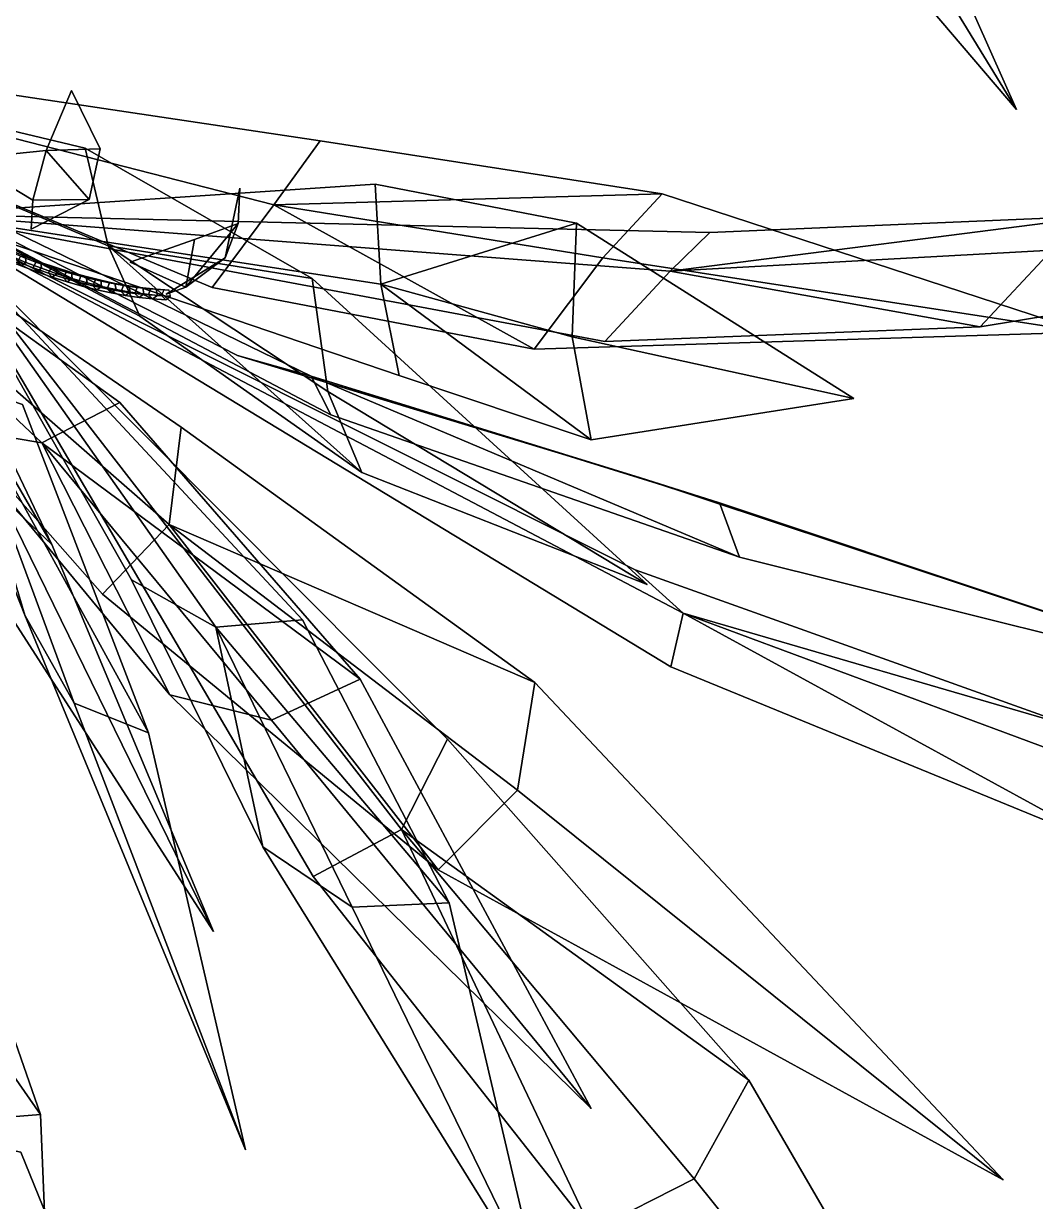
# Model space of a CAD drawing. Header units: metres. Extents: x -366 to 149, y -229 to 234.
# Drawn here: x -98.8 to -53.7, y -169.3 to -116.9 of the extents above; entities that cross this region are included whole.
import ezdxf

# ---------------------------------------------------------------- set-up
doc = ezdxf.new("R2010")
doc.units = ezdxf.units.M

msp = doc.modelspace()

# ---------------------------------------------------------------- linework, layer by layer
at = {"layer": 'coral-li_Leaf', "color": 3}
for points in [[(-95.3439, -122.442, 726.9037), (-96.6214, -119.8551, 727.2754), (-97.7569, -122.5176, 728.555)], [(-95.3439, -122.442, 726.9037), (-97.7569, -122.5176, 728.555), (-96.6214, -119.8551, 727.2754)], [(-98.3432, -124.7292, 727.4717), (-97.7569, -122.5176, 728.555), (-101.3979, -122.8941, 728.2408)], [(-98.3432, -124.7292, 727.4717), (-101.3979, -122.8941, 728.2408), (-97.7569, -122.5176, 728.555)], [(-98.3432, -124.7292, 727.4717), (-95.8396, -124.7003, 726.4393), (-97.7569, -122.5176, 728.555)], [(-98.3432, -124.7292, 727.4717), (-97.7569, -122.5176, 728.555), (-95.8396, -124.7003, 726.4393)], [(-97.7569, -122.5176, 728.555), (-95.8396, -124.7003, 726.4393), (-95.3439, -122.442, 726.9037)], [(-97.7569, -122.5176, 728.555), (-95.3439, -122.442, 726.9037), (-95.8396, -124.7003, 726.4393)], [(-89.126, -124.2013, 754.3237), (-89.2044, -125.7773, 757.5364), (-89.7822, -127.2951, 755.2172)], [(-89.126, -124.2013, 754.3237), (-89.7822, -127.2951, 755.2172), (-89.2044, -125.7773, 757.5364)], [(-98.4132, -126.0171, 724.6049), (-95.8396, -124.7003, 726.4393), (-98.3432, -124.7292, 727.4717)], [(-98.4132, -126.0171, 724.6049), (-98.3432, -124.7292, 727.4717), (-95.8396, -124.7003, 726.4393)], [(-91.5273, -128.6119, 756.7086), (-89.2044, -125.7773, 757.5364), (-91.1484, -126.4881, 758.8756)], [(-91.5273, -128.6119, 756.7086), (-91.1484, -126.4881, 758.8756), (-89.2044, -125.7773, 757.5364)], [(-89.7822, -127.2951, 755.2172), (-89.2044, -125.7773, 757.5364), (-91.5273, -128.6119, 756.7086)], [(-89.7822, -127.2951, 755.2172), (-91.5273, -128.6119, 756.7086), (-89.2044, -125.7773, 757.5364)], [(-91.1484, -126.4881, 758.8756), (-94.0065, -127.4866, 758.5883), (-91.5273, -128.6119, 756.7086)], [(-91.1484, -126.4881, 758.8756), (-91.5273, -128.6119, 756.7086), (-94.0065, -127.4866, 758.5883)], [(-89.7822, -127.2951, 755.2172), (-91.5273, -128.6119, 756.7086), (-92.406, -128.9221, 752.9827)], [(-89.7822, -127.2951, 755.2172), (-92.406, -128.9221, 752.9827), (-91.5273, -128.6119, 756.7086)]]:
    msp.add_3dface(points, dxfattribs=at)
at = {"layer": 'coral-li_Mrstm', "color": 3}
for points in [[(-68.29, -98.2456, 589.1455), (-54.5455, -120.6999, 608.3311), (-64.7719, -97.7304, 585.4636)], [(-68.29, -98.2456, 589.1455), (-64.7719, -97.7304, 585.4636), (-54.5455, -120.6999, 608.3311)], [(-73.2892, -98.7127, 590.1396), (-54.5455, -120.6999, 608.3311), (-68.29, -98.2456, 589.1455)], [(-73.2892, -98.7127, 590.1396), (-68.29, -98.2456, 589.1455), (-54.5455, -120.6999, 608.3311)], [(-51.6858, -104.974, 601.8411), (-35.8595, -128.2177, 618.2864), (-56.571, -106.2528, 602.6765)], [(-51.6858, -104.974, 601.8411), (-56.571, -106.2528, 602.6765), (-35.8595, -128.2177, 618.2864)], [(-117.2429, -117.358, 721.3779), (-91.737, -134.8309, 748.4559), (-92.2794, -139.1696, 747.0151)], [(-117.2429, -117.358, 721.3779), (-92.2794, -139.1696, 747.0151), (-91.737, -134.8309, 748.4559)], [(-92.2794, -139.1696, 747.0151), (-95.2393, -142.2794, 745.6439), (-117.2429, -117.358, 721.3779)], [(-92.2794, -139.1696, 747.0151), (-117.2429, -117.358, 721.3779), (-95.2393, -142.2794, 745.6439)], [(-117.2429, -117.358, 721.3779), (-89.232, -131.6443, 747.8423), (-85.9532, -132.5626, 744.7438)], [(-117.2429, -117.358, 721.3779), (-85.9532, -132.5626, 744.7438), (-89.232, -131.6443, 747.8423)], [(-85.9532, -132.5626, 744.7438), (-85.07449, -134.2939, 740.6767), (-117.2429, -117.358, 721.3779)], [(-85.9532, -132.5626, 744.7438), (-117.2429, -117.358, 721.3779), (-85.07449, -134.2939, 740.6767)], [(-117.2429, -117.358, 721.3779), (-90.3655, -128.6142, 750.3602), (-87.6144, -124.9377, 750.0291)], [(-117.2429, -117.358, 721.3779), (-87.6144, -124.9377, 750.0291), (-90.3655, -128.6142, 750.3602)], [(-87.6144, -124.9377, 750.0291), (-85.5501, -122.0926, 747.2086), (-117.2429, -117.358, 721.3779)], [(-87.6144, -124.9377, 750.0291), (-117.2429, -117.358, 721.3779), (-85.5501, -122.0926, 747.2086)], [(-117.2429, -117.358, 721.3779), (-93.5815, -129.8998, 752.5534), (-94.9827, -126.7612, 755.616)], [(-117.2429, -117.358, 721.3779), (-94.9827, -126.7612, 755.616), (-93.5815, -129.8998, 752.5534)], [(-94.9827, -126.7612, 755.616), (-96.01331, -122.4234, 756.2737), (-117.2429, -117.358, 721.3779)], [(-94.9827, -126.7612, 755.616), (-117.2429, -117.358, 721.3779), (-96.01331, -122.4234, 756.2737)], [(-117.2429, -117.358, 721.3779), (-94.4657, -133.7365, 751.4114), (-97.9442, -135.53, 753.8359)], [(-117.2429, -117.358, 721.3779), (-97.9442, -135.53, 753.8359), (-94.4657, -133.7365, 751.4114)], [(-97.9442, -135.53, 753.8359), (-102.1019, -134.8322, 755.429), (-117.2429, -117.358, 721.3779)], [(-97.9442, -135.53, 753.8359), (-117.2429, -117.358, 721.3779), (-102.1019, -134.8322, 755.429)], [(-87.6144, -124.9377, 750.0291), (-70.3237, -124.4461, 764.0154), (-85.5501, -122.0926, 747.2086)], [(-87.6144, -124.9377, 750.0291), (-85.5501, -122.0926, 747.2086), (-70.3237, -124.4461, 764.0154)], [(-94.9827, -126.7612, 755.616), (-85.9057, -128.2188, 775.8723), (-96.01331, -122.4234, 756.2737)], [(-94.9827, -126.7612, 755.616), (-96.01331, -122.4234, 756.2737), (-85.9057, -128.2188, 775.8723)], [(-82.8461, -128.478, 773.8482), (-83.09592, -124.0194, 773.2405), (-103.1678, -125.3503, 737.332)], [(-82.8461, -128.478, 773.8482), (-103.1678, -125.3503, 737.332), (-83.09592, -124.0194, 773.2405)], [(-82.8461, -128.478, 773.8482), (-74.1295, -125.7534, 794.1318), (-83.09592, -124.0194, 773.2405)], [(-82.8461, -128.478, 773.8482), (-83.09592, -124.0194, 773.2405), (-74.1295, -125.7534, 794.1318)], [(-106.403, -124.674, 674.0681), (-99.793, -137.8795, 691.4566), (-97.4959, -140.0615, 687.4366)], [(-106.403, -124.674, 674.0681), (-97.4959, -140.0615, 687.4366), (-99.793, -137.8795, 691.4566)], [(-106.403, -124.674, 674.0681), (-97.4959, -140.0615, 687.4366), (-104.1024, -126.2609, 670.5325)], [(-106.403, -124.674, 674.0681), (-104.1024, -126.2609, 670.5325), (-97.4959, -140.0615, 687.4366)], [(-87.6144, -124.9377, 750.0291), (-72.9572, -127.2994, 767.3503), (-70.3237, -124.4461, 764.0154)], [(-87.6144, -124.9377, 750.0291), (-70.3237, -124.4461, 764.0154), (-72.9572, -127.2994, 767.3503)], [(-72.9572, -127.2994, 767.3503), (-51.4852, -130.6113, 791.6232), (-70.3237, -124.4461, 764.0154)], [(-72.9572, -127.2994, 767.3503), (-70.3237, -124.4461, 764.0154), (-51.4852, -130.6113, 791.6232)], [(-90.3655, -128.6142, 750.3602), (-76.02503, -131.36, 767.8972), (-87.6144, -124.9377, 750.0291)], [(-90.3655, -128.6142, 750.3602), (-87.6144, -124.9377, 750.0291), (-76.02503, -131.36, 767.8972)], [(-76.02503, -131.36, 767.8972), (-72.9572, -127.2994, 767.3503), (-87.6144, -124.9377, 750.0291)], [(-76.02503, -131.36, 767.8972), (-87.6144, -124.9377, 750.0291), (-72.9572, -127.2994, 767.3503)], [(-103.1678, -125.3503, 737.332), (-72.87, -131.0237, 764.5153), (-69.9723, -127.8934, 762.7836)], [(-103.1678, -125.3503, 737.332), (-69.9723, -127.8934, 762.7836), (-72.87, -131.0237, 764.5153)], [(-69.9723, -127.8934, 762.7836), (-68.1952, -126.167, 759.019), (-103.1678, -125.3503, 737.332)], [(-69.9723, -127.8934, 762.7836), (-103.1678, -125.3503, 737.332), (-68.1952, -126.167, 759.019)], [(-103.1678, -125.3503, 737.332), (-82.02498, -132.5357, 771.8345), (-82.8461, -128.478, 773.8482)], [(-103.1678, -125.3503, 737.332), (-82.8461, -128.478, 773.8482), (-82.02498, -132.5357, 771.8345)], [(-103.1678, -125.3503, 737.332), (-86.3328, -143.4164, 770.1843), (-90.1893, -143.7491, 772.6764)], [(-103.1678, -125.3503, 737.332), (-90.1893, -143.7491, 772.6764), (-86.3328, -143.4164, 770.1843)], [(-90.1893, -143.7491, 772.6764), (-93.9502, -141.6409, 773.9888), (-103.1678, -125.3503, 737.332)], [(-90.1893, -143.7491, 772.6764), (-103.1678, -125.3503, 737.332), (-93.9502, -141.6409, 773.9888)], [(-103.1678, -125.3503, 737.332), (-79.8805, -148.7305, 761.8298), (-81.9224, -152.745, 760.8766)], [(-103.1678, -125.3503, 737.332), (-81.9224, -152.745, 760.8766), (-79.8805, -148.7305, 761.8298)], [(-81.9224, -152.745, 760.8766), (-85.8592, -154.8436, 760.2368), (-103.1678, -125.3503, 737.332)], [(-81.9224, -152.745, 760.8766), (-103.1678, -125.3503, 737.332), (-85.8592, -154.8436, 760.2368)], [(-103.1678, -125.3503, 737.332), (-71.5247, -141.1837, 758.2387), (-69.3929, -143.1176, 754.6457)], [(-103.1678, -125.3503, 737.332), (-69.3929, -143.1176, 754.6457), (-71.5247, -141.1837, 758.2387)], [(-69.3929, -143.1176, 754.6457), (-69.9287, -145.505, 750.8609), (-103.1678, -125.3503, 737.332)], [(-69.3929, -143.1176, 754.6457), (-103.1678, -125.3503, 737.332), (-69.9287, -145.505, 750.8609)], [(-82.8461, -128.478, 773.8482), (-74.3354, -130.812, 794.8853), (-74.1295, -125.7534, 794.1318)], [(-82.8461, -128.478, 773.8482), (-74.1295, -125.7534, 794.1318), (-74.3354, -130.812, 794.8853)], [(-74.3354, -130.812, 794.8853), (-61.7919, -133.5553, 824.824), (-74.1295, -125.7534, 794.1318)], [(-74.3354, -130.812, 794.8853), (-74.1295, -125.7534, 794.1318), (-61.7919, -133.5553, 824.824)], [(-69.9723, -127.8934, 762.7836), (-52.9677, -126.9619, 777.9629), (-50.7096, -125.4293, 773.6327)], [(-69.9723, -127.8934, 762.7836), (-50.7096, -125.4293, 773.6327), (-52.9677, -126.9619, 777.9629)], [(-69.9723, -127.8934, 762.7836), (-50.7096, -125.4293, 773.6327), (-68.1952, -126.167, 759.019)], [(-69.9723, -127.8934, 762.7836), (-68.1952, -126.167, 759.019), (-50.7096, -125.4293, 773.6327)], [(-56.1686, -130.3666, 780.0511), (-28.2197, -125.7582, 799.1119), (-52.9677, -126.9619, 777.9629)], [(-56.1686, -130.3666, 780.0511), (-52.9677, -126.9619, 777.9629), (-28.2197, -125.7582, 799.1119)], [(-93.5815, -129.8998, 752.5534), (-83.6909, -136.8628, 771.9035), (-94.9827, -126.7612, 755.616)], [(-93.5815, -129.8998, 752.5534), (-94.9827, -126.7612, 755.616), (-83.6909, -136.8628, 771.9035)], [(-83.6909, -136.8628, 771.9035), (-85.2152, -133.2439, 775.1866), (-94.9827, -126.7612, 755.616)], [(-83.6909, -136.8628, 771.9035), (-94.9827, -126.7612, 755.616), (-85.2152, -133.2439, 775.1866)], [(-94.9827, -126.7612, 755.616), (-85.2152, -133.2439, 775.1866), (-85.9057, -128.2188, 775.8723)], [(-94.9827, -126.7612, 755.616), (-85.9057, -128.2188, 775.8723), (-85.2152, -133.2439, 775.1866)], [(-76.02503, -131.36, 767.8972), (-51.4852, -130.6113, 791.6232), (-72.9572, -127.2994, 767.3503)], [(-76.02503, -131.36, 767.8972), (-72.9572, -127.2994, 767.3503), (-51.4852, -130.6113, 791.6232)], [(-56.1686, -130.3666, 780.0511), (-52.9677, -126.9619, 777.9629), (-69.9723, -127.8934, 762.7836)], [(-56.1686, -130.3666, 780.0511), (-69.9723, -127.8934, 762.7836), (-52.9677, -126.9619, 777.9629)], [(-72.87, -131.0237, 764.5153), (-56.1686, -130.3666, 780.0511), (-69.9723, -127.8934, 762.7836)], [(-72.87, -131.0237, 764.5153), (-69.9723, -127.8934, 762.7836), (-56.1686, -130.3666, 780.0511)], [(-85.2152, -133.2439, 775.1866), (-70.9877, -141.8473, 803.2), (-85.9057, -128.2188, 775.8723)], [(-85.2152, -133.2439, 775.1866), (-85.9057, -128.2188, 775.8723), (-70.9877, -141.8473, 803.2)], [(-82.02498, -132.5357, 771.8345), (-73.4781, -135.4059, 792.7974), (-82.8461, -128.478, 773.8482)], [(-82.02498, -132.5357, 771.8345), (-82.8461, -128.478, 773.8482), (-73.4781, -135.4059, 792.7974)], [(-73.4781, -135.4059, 792.7974), (-74.3354, -130.812, 794.8853), (-82.8461, -128.478, 773.8482)], [(-73.4781, -135.4059, 792.7974), (-82.8461, -128.478, 773.8482), (-74.3354, -130.812, 794.8853)], [(-101.8055, -132.8009, 693.4161), (-98.7017, -143.2143, 712.8264), (-104.1227, -129.504, 695.434)], [(-101.8055, -132.8009, 693.4161), (-104.1227, -129.504, 695.434), (-98.7017, -143.2143, 712.8264)], [(-73.4781, -135.4059, 792.7974), (-61.7919, -133.5553, 824.824), (-74.3354, -130.812, 794.8853)], [(-73.4781, -135.4059, 792.7974), (-74.3354, -130.812, 794.8853), (-61.7919, -133.5553, 824.824)], [(-89.232, -131.6443, 747.8423), (-71.2901, -137.0995, 760.8447), (-85.9532, -132.5626, 744.7438)], [(-89.232, -131.6443, 747.8423), (-85.9532, -132.5626, 744.7438), (-71.2901, -137.0995, 760.8447)], [(-71.2901, -137.0995, 760.8447), (-67.7664, -138.2135, 757.3034), (-85.9532, -132.5626, 744.7438)], [(-71.2901, -137.0995, 760.8447), (-85.9532, -132.5626, 744.7438), (-67.7664, -138.2135, 757.3034)], [(-85.9532, -132.5626, 744.7438), (-67.7664, -138.2135, 757.3034), (-66.8803, -140.6214, 752.8745)], [(-85.9532, -132.5626, 744.7438), (-66.8803, -140.6214, 752.8745), (-67.7664, -138.2135, 757.3034)], [(-85.9532, -132.5626, 744.7438), (-66.8803, -140.6214, 752.8745), (-85.07449, -134.2939, 740.6767)], [(-85.9532, -132.5626, 744.7438), (-85.07449, -134.2939, 740.6767), (-66.8803, -140.6214, 752.8745)], [(-98.8037, -133.8278, 690.08), (-93.1943, -148.4413, 706.6846), (-101.8055, -132.8009, 693.4161)], [(-98.8037, -133.8278, 690.08), (-101.8055, -132.8009, 693.4161), (-93.1943, -148.4413, 706.6846)], [(-93.1943, -148.4413, 706.6846), (-96.502, -147.124, 710.3619), (-101.8055, -132.8009, 693.4161)], [(-93.1943, -148.4413, 706.6846), (-101.8055, -132.8009, 693.4161), (-96.502, -147.124, 710.3619)], [(-101.8055, -132.8009, 693.4161), (-96.502, -147.124, 710.3619), (-98.7017, -143.2143, 712.8264)], [(-101.8055, -132.8009, 693.4161), (-98.7017, -143.2143, 712.8264), (-96.502, -147.124, 710.3619)], [(-83.6909, -136.8628, 771.9035), (-70.9877, -141.8473, 803.2), (-85.2152, -133.2439, 775.1866)], [(-83.6909, -136.8628, 771.9035), (-85.2152, -133.2439, 775.1866), (-70.9877, -141.8473, 803.2)], [(-94.4657, -133.7365, 751.4114), (-83.7654, -146.0547, 767.3645), (-97.9442, -135.53, 753.8359)], [(-94.4657, -133.7365, 751.4114), (-97.9442, -135.53, 753.8359), (-83.7654, -146.0547, 767.3645)], [(-97.9442, -135.53, 753.8359), (-92.2379, -146.761, 772.1698), (-102.1019, -134.8322, 755.429)], [(-97.9442, -135.53, 753.8359), (-102.1019, -134.8322, 755.429), (-92.2379, -146.761, 772.1698)], [(-91.737, -134.8309, 748.4559), (-75.9856, -146.2032, 760.4266), (-92.2794, -139.1696, 747.0151)], [(-91.737, -134.8309, 748.4559), (-92.2794, -139.1696, 747.0151), (-75.9856, -146.2032, 760.4266)], [(-104.1384, -135.8059, 693.1934), (-90.3005, -157.2884, 715.8364), (-99.793, -137.8795, 691.4566)], [(-104.1384, -135.8059, 693.1934), (-99.793, -137.8795, 691.4566), (-90.3005, -157.2884, 715.8364)], [(-83.7654, -146.0547, 767.3645), (-87.7145, -147.8874, 770.0559), (-97.9442, -135.53, 753.8359)], [(-83.7654, -146.0547, 767.3645), (-97.9442, -135.53, 753.8359), (-87.7145, -147.8874, 770.0559)], [(-97.9442, -135.53, 753.8359), (-87.7145, -147.8874, 770.0559), (-92.2379, -146.761, 772.1698)], [(-97.9442, -135.53, 753.8359), (-92.2379, -146.761, 772.1698), (-87.7145, -147.8874, 770.0559)], [(-71.2901, -137.0995, 760.8447), (-41.7439, -146.8941, 774.8723), (-67.7664, -138.2135, 757.3034)], [(-71.2901, -137.0995, 760.8447), (-67.7664, -138.2135, 757.3034), (-41.7439, -146.8941, 774.8723)], [(-99.793, -137.8795, 691.4566), (-90.3005, -157.2884, 715.8364), (-97.4959, -140.0615, 687.4366)], [(-99.793, -137.8795, 691.4566), (-97.4959, -140.0615, 687.4366), (-90.3005, -157.2884, 715.8364)], [(-67.7664, -138.2135, 757.3034), (-41.7439, -146.8941, 774.8723), (-66.8803, -140.6214, 752.8745)], [(-67.7664, -138.2135, 757.3034), (-66.8803, -140.6214, 752.8745), (-41.7439, -146.8941, 774.8723)], [(-92.2794, -139.1696, 747.0151), (-80.3021, -154.5419, 757.7419), (-95.2393, -142.2794, 745.6439)], [(-92.2794, -139.1696, 747.0151), (-95.2393, -142.2794, 745.6439), (-80.3021, -154.5419, 757.7419)], [(-75.9856, -146.2032, 760.4266), (-76.7678, -151.0051, 758.8366), (-92.2794, -139.1696, 747.0151)], [(-75.9856, -146.2032, 760.4266), (-92.2794, -139.1696, 747.0151), (-76.7678, -151.0051, 758.8366)], [(-92.2794, -139.1696, 747.0151), (-76.7678, -151.0051, 758.8366), (-80.3021, -154.5419, 757.7419)], [(-92.2794, -139.1696, 747.0151), (-80.3021, -154.5419, 757.7419), (-76.7678, -151.0051, 758.8366)], [(-71.5247, -141.1837, 758.2387), (-51.7687, -148.2509, 767.2102), (-69.3929, -143.1176, 754.6457)], [(-71.5247, -141.1837, 758.2387), (-69.3929, -143.1176, 754.6457), (-51.7687, -148.2509, 767.2102)], [(-90.1893, -143.7491, 772.6764), (-88.1048, -153.5204, 792.5511), (-93.9502, -141.6409, 773.9888)], [(-90.1893, -143.7491, 772.6764), (-93.9502, -141.6409, 773.9888), (-88.1048, -153.5204, 792.5511)], [(-69.3929, -143.1176, 754.6457), (-50.2849, -153.5746, 759.1584), (-69.9287, -145.505, 750.8609)], [(-69.3929, -143.1176, 754.6457), (-69.9287, -145.505, 750.8609), (-50.2849, -153.5746, 759.1584)], [(-51.7687, -148.2509, 767.2102), (-49.5544, -150.4805, 763.1699), (-69.3929, -143.1176, 754.6457)], [(-51.7687, -148.2509, 767.2102), (-69.3929, -143.1176, 754.6457), (-49.5544, -150.4805, 763.1699)], [(-69.3929, -143.1176, 754.6457), (-49.5544, -150.4805, 763.1699), (-50.2849, -153.5746, 759.1584)], [(-69.3929, -143.1176, 754.6457), (-50.2849, -153.5746, 759.1584), (-49.5544, -150.4805, 763.1699)], [(-96.502, -147.124, 710.3619), (-88.8685, -167.0188, 735.0016), (-98.7017, -143.2143, 712.8264)], [(-96.502, -147.124, 710.3619), (-98.7017, -143.2143, 712.8264), (-88.8685, -167.0188, 735.0016)], [(-86.3328, -143.4164, 770.1843), (-79.8049, -156.0199, 788.0524), (-90.1893, -143.7491, 772.6764)], [(-86.3328, -143.4164, 770.1843), (-90.1893, -143.7491, 772.6764), (-79.8049, -156.0199, 788.0524)], [(-79.8049, -156.0199, 788.0524), (-84.1225, -156.2138, 790.7946), (-90.1893, -143.7491, 772.6764)], [(-79.8049, -156.0199, 788.0524), (-90.1893, -143.7491, 772.6764), (-84.1225, -156.2138, 790.7946)], [(-90.1893, -143.7491, 772.6764), (-84.1225, -156.2138, 790.7946), (-88.1048, -153.5204, 792.5511)], [(-90.1893, -143.7491, 772.6764), (-88.1048, -153.5204, 792.5511), (-84.1225, -156.2138, 790.7946)], [(-83.7654, -146.0547, 767.3645), (-73.4815, -165.1791, 793.7119), (-87.7145, -147.8874, 770.0559)], [(-83.7654, -146.0547, 767.3645), (-87.7145, -147.8874, 770.0559), (-73.4815, -165.1791, 793.7119)], [(-75.9856, -146.2032, 760.4266), (-55.135, -168.3452, 775.9402), (-76.7678, -151.0051, 758.8366)], [(-75.9856, -146.2032, 760.4266), (-76.7678, -151.0051, 758.8366), (-55.135, -168.3452, 775.9402)], [(-87.7145, -147.8874, 770.0559), (-73.4815, -165.1791, 793.7119), (-92.2379, -146.761, 772.1698)], [(-87.7145, -147.8874, 770.0559), (-92.2379, -146.761, 772.1698), (-73.4815, -165.1791, 793.7119)], [(-93.1943, -148.4413, 706.6846), (-88.8685, -167.0188, 735.0016), (-96.502, -147.124, 710.3619)], [(-93.1943, -148.4413, 706.6846), (-96.502, -147.124, 710.3619), (-88.8685, -167.0188, 735.0016)], [(-79.8805, -148.7305, 761.8298), (-66.4647, -163.913, 772.3293), (-81.9224, -152.745, 760.8766)], [(-79.8805, -148.7305, 761.8298), (-81.9224, -152.745, 760.8766), (-66.4647, -163.913, 772.3293)], [(-76.7678, -151.0051, 758.8366), (-55.135, -168.3452, 775.9402), (-80.3021, -154.5419, 757.7419)], [(-76.7678, -151.0051, 758.8366), (-80.3021, -154.5419, 757.7419), (-55.135, -168.3452, 775.9402)], [(-102.4789, -152.5659, 726.3347), (-97.9985, -165.4401, 744.6353), (-106.6179, -153.056, 728.29)], [(-102.4789, -152.5659, 726.3347), (-106.6179, -153.056, 728.29), (-97.9985, -165.4401, 744.6353)], [(-97.9985, -165.4401, 744.6353), (-102.631, -165.809, 746.7806), (-106.6179, -153.056, 728.29)], [(-97.9985, -165.4401, 744.6353), (-106.6179, -153.056, 728.29), (-102.631, -165.809, 746.7806)], [(-81.9224, -152.745, 760.8766), (-73.4525, -170.6163, 771.0604), (-85.8592, -154.8436, 760.2368)], [(-81.9224, -152.745, 760.8766), (-85.8592, -154.8436, 760.2368), (-73.4525, -170.6163, 771.0604)], [(-66.4647, -163.913, 772.3293), (-68.8948, -168.2999, 771.3057), (-81.9224, -152.745, 760.8766)], [(-66.4647, -163.913, 772.3293), (-81.9224, -152.745, 760.8766), (-68.8948, -168.2999, 771.3057)], [(-81.9224, -152.745, 760.8766), (-68.8948, -168.2999, 771.3057), (-73.4525, -170.6163, 771.0604)], [(-81.9224, -152.745, 760.8766), (-73.4525, -170.6163, 771.0604), (-68.8948, -168.2999, 771.3057)], [(-84.1225, -156.2138, 790.7946), (-75.7113, -173.499, 817.094), (-88.1048, -153.5204, 792.5511)], [(-84.1225, -156.2138, 790.7946), (-88.1048, -153.5204, 792.5511), (-75.7113, -173.499, 817.094)], [(-79.8049, -156.0199, 788.0524), (-75.7113, -173.499, 817.094), (-84.1225, -156.2138, 790.7946)], [(-79.8049, -156.0199, 788.0524), (-84.1225, -156.2138, 790.7946), (-75.7113, -173.499, 817.094)], [(-123.3995, -160.1249, 765.5499), (-102.1627, -180.6832, 794.1056), (-98.05769, -180.4333, 792.0367)], [(-123.3995, -160.1249, 765.5499), (-98.05769, -180.4333, 792.0367), (-102.1627, -180.6832, 794.1056)], [(-98.05769, -180.4333, 792.0367), (-95.8527, -180.7612, 788.1198), (-123.3995, -160.1249, 765.5499)], [(-98.05769, -180.4333, 792.0367), (-123.3995, -160.1249, 765.5499), (-95.8527, -180.7612, 788.1198)], [(-102.631, -165.809, 746.7806), (-97.258, -183.5232, 773.586), (-106.8827, -163.2598, 748.0546)], [(-102.631, -165.809, 746.7806), (-106.8827, -163.2598, 748.0546), (-97.258, -183.5232, 773.586)], [(-66.4647, -163.913, 772.3293), (-50.8717, -190.761, 786.5324), (-68.8948, -168.2999, 771.3057)], [(-66.4647, -163.913, 772.3293), (-68.8948, -168.2999, 771.3057), (-50.8717, -190.761, 786.5324)], [(-97.9985, -165.4401, 744.6353), (-97.258, -183.5232, 773.586), (-102.631, -165.809, 746.7806)], [(-97.9985, -165.4401, 744.6353), (-102.631, -165.809, 746.7806), (-97.258, -183.5232, 773.586)], [(-98.8843, -167.124, 736.025), (-93.1582, -181.1862, 753.0604), (-102.2139, -166.4032, 739.1216)], [(-98.8843, -167.124, 736.025), (-102.2139, -166.4032, 739.1216), (-93.1582, -181.1862, 753.0604)], [(-93.1582, -181.1862, 753.0604), (-96.8452, -180.207, 756.473), (-102.2139, -166.4032, 739.1216)], [(-93.1582, -181.1862, 753.0604), (-102.2139, -166.4032, 739.1216), (-96.8452, -180.207, 756.473)], [(-102.2139, -166.4032, 739.1216), (-96.8452, -180.207, 756.473), (-99.5912, -176.5364, 758.7499)], [(-102.2139, -166.4032, 739.1216), (-99.5912, -176.5364, 758.7499), (-96.8452, -180.207, 756.473)], [(-68.8948, -168.2999, 771.3057), (-50.8717, -190.761, 786.5324), (-73.4525, -170.6163, 771.0604)], [(-68.8948, -168.2999, 771.3057), (-73.4525, -170.6163, 771.0604), (-50.8717, -190.761, 786.5324)]]:
    msp.add_3dface(points, dxfattribs=at)
at = {"layer": 'coral-li_Petiole', "color": 3}
for points in [[(-99.3733, -126.9533, 741.7982), (-98.6719, -127.2386, 742.7469), (-98.8978, -127.2265, 742.9176), (-99.5969, -126.9422, 741.972)], [(-99.5691, -127.3708, 741.809), (-98.8639, -127.6578, 742.7628), (-98.6481, -127.5038, 742.6495), (-99.3534, -127.2169, 741.6957)], [(-99.3534, -127.2169, 741.6957), (-98.6481, -127.5038, 742.6495), (-98.6719, -127.2386, 742.7469), (-99.3733, -126.9533, 741.7982)], [(-98.8978, -127.2265, 742.9176), (-98.2087, -127.4866, 743.8772), (-98.3243, -127.7451, 743.8902), (-99.01586, -127.484, 742.9274)], [(-98.6719, -127.2386, 742.7469), (-97.9804, -127.4996, 743.7097), (-98.2087, -127.4866, 743.8772), (-98.8978, -127.2265, 742.9176)], [(-98.6481, -127.5038, 742.6495), (-97.9528, -127.7663, 743.6176), (-97.9804, -127.4996, 743.7097), (-98.6719, -127.2386, 742.7469)], [(-99.01586, -127.484, 742.9274), (-98.3243, -127.7451, 743.8902), (-98.1686, -127.9203, 743.7308), (-98.8639, -127.6578, 742.7628)], [(-98.8639, -127.6578, 742.7628), (-98.1686, -127.9203, 743.7308), (-97.9528, -127.7663, 743.6176), (-98.6481, -127.5038, 742.6495)], [(-98.2087, -127.4866, 743.8772), (-97.5298, -127.7223, 744.8504), (-97.6431, -127.9816, 744.8666), (-98.3243, -127.7451, 743.8902)], [(-98.3243, -127.7451, 743.8902), (-97.6431, -127.9816, 744.8666), (-97.4836, -128.1582, 744.7126), (-98.1686, -127.9203, 743.7308)], [(-97.9804, -127.4996, 743.7097), (-97.2992, -127.7362, 744.6862), (-97.5298, -127.7223, 744.8504), (-98.2087, -127.4866, 743.8772)], [(-98.1686, -127.9203, 743.7308), (-97.4836, -128.1582, 744.7126), (-97.2678, -128.0042, 744.5993), (-97.9528, -127.7663, 743.6176)], [(-97.9528, -127.7663, 743.6176), (-97.2678, -128.0042, 744.5993), (-97.2992, -127.7362, 744.6862), (-97.9804, -127.4996, 743.7097)], [(-97.5298, -127.7223, 744.8504), (-96.8616, -127.9336, 745.8365), (-96.9726, -128.1936, 745.856), (-97.6431, -127.9816, 744.8666)], [(-97.2992, -127.7362, 744.6862), (-96.6287, -127.9482, 745.6755), (-96.8616, -127.9336, 745.8365), (-97.5298, -127.7223, 744.8504)], [(-97.2678, -128.0042, 744.5993), (-96.5937, -128.2175, 745.5941), (-96.6287, -127.9482, 745.6755), (-97.2992, -127.7362, 744.6862)], [(-96.8616, -127.9336, 745.8365), (-96.2044, -128.1202, 746.8349), (-96.3133, -128.381, 746.8578), (-96.9726, -128.1936, 745.856)], [(-96.6287, -127.9482, 745.6755), (-95.9693, -128.1355, 746.6773), (-96.2044, -128.1202, 746.8349), (-96.8616, -127.9336, 745.8365)], [(-96.5937, -128.2175, 745.5941), (-95.9307, -128.4059, 746.6013), (-95.9693, -128.1355, 746.6773), (-96.6287, -127.9482, 745.6755)], [(-97.6431, -127.9816, 744.8666), (-96.9726, -128.1936, 745.856), (-96.8094, -128.3714, 745.7073), (-97.4836, -128.1582, 744.7126)], [(-97.4836, -128.1582, 744.7126), (-96.8094, -128.3714, 745.7073), (-96.5937, -128.2175, 745.5941), (-97.2678, -128.0042, 744.5993)], [(-96.9726, -128.1936, 745.856), (-96.3133, -128.381, 746.8578), (-96.1465, -128.5598, 746.7145), (-96.8094, -128.3714, 745.7073)], [(-96.8094, -128.3714, 745.7073), (-96.1465, -128.5598, 746.7145), (-95.9307, -128.4059, 746.6013), (-96.5937, -128.2175, 745.5941)], [(-96.2044, -128.1202, 746.8349), (-95.5588, -128.2821, 747.845), (-95.6655, -128.5434, 747.8713), (-96.3133, -128.381, 746.8578)], [(-96.3133, -128.381, 746.8578), (-95.6655, -128.5434, 747.8713), (-95.4951, -128.7233, 747.7336), (-96.1465, -128.5598, 746.7145)], [(-95.9693, -128.1355, 746.6773), (-95.3215, -128.298, 747.6908), (-95.5588, -128.2821, 747.845), (-96.2044, -128.1202, 746.8349)], [(-96.1465, -128.5598, 746.7145), (-95.4951, -128.7233, 747.7336), (-95.2793, -128.5693, 747.6204), (-95.9307, -128.4059, 746.6013)], [(-95.9307, -128.4059, 746.6013), (-95.2793, -128.5693, 747.6204), (-95.3215, -128.298, 747.6908), (-95.9693, -128.1355, 746.6773)], [(-95.5588, -128.2821, 747.845), (-94.9251, -128.4192, 748.8664), (-95.0296, -128.681, 748.8961), (-95.6655, -128.5434, 747.8713)], [(-95.3215, -128.298, 747.6908), (-94.6856, -128.4356, 748.7156), (-94.9251, -128.4192, 748.8664), (-95.5588, -128.2821, 747.845)], [(-95.2793, -128.5693, 747.6204), (-94.6399, -128.7077, 748.6506), (-94.6856, -128.4356, 748.7156), (-95.3215, -128.298, 747.6908)], [(-94.9251, -128.4192, 748.8664), (-94.3036, -128.5313, 749.8982), (-94.4059, -128.7936, 749.9313), (-95.0296, -128.681, 748.8961)], [(-94.6856, -128.4356, 748.7156), (-94.06203, -128.5482, 749.7509), (-94.3036, -128.5313, 749.8982), (-94.9251, -128.4192, 748.8664)], [(-94.6399, -128.7077, 748.6506), (-94.01286, -128.821, 749.6916), (-94.06203, -128.5482, 749.7509), (-94.6856, -128.4356, 748.7156)], [(-95.6655, -128.5434, 747.8713), (-95.0296, -128.681, 748.8961), (-94.8557, -128.8617, 748.7639), (-95.4951, -128.7233, 747.7336)], [(-95.4951, -128.7233, 747.7336), (-94.8557, -128.8617, 748.7639), (-94.6399, -128.7077, 748.6506), (-95.2793, -128.5693, 747.6204)], [(-95.0296, -128.681, 748.8961), (-94.4059, -128.7936, 749.9313), (-94.2286, -128.9749, 749.8048), (-94.8557, -128.8617, 748.7639)], [(-94.8557, -128.8617, 748.7639), (-94.2286, -128.9749, 749.8048), (-94.01286, -128.821, 749.6916), (-94.6399, -128.7077, 748.6506)], [(-94.3036, -128.5313, 749.8982), (-93.6947, -128.6185, 750.9399), (-93.795, -128.8811, 750.9766), (-94.4059, -128.7936, 749.9313)], [(-94.4059, -128.7936, 749.9313), (-93.795, -128.8811, 750.9766), (-93.6143, -129.063, 750.8557), (-94.2286, -128.9749, 749.8048)], [(-94.06203, -128.5482, 749.7509), (-93.4511, -128.6357, 750.7961), (-93.6947, -128.6185, 750.9399), (-94.3036, -128.5313, 749.8982)], [(-94.2286, -128.9749, 749.8048), (-93.6143, -129.063, 750.8557), (-93.3985, -128.909, 750.7424), (-94.01286, -128.821, 749.6916)], [(-94.01286, -128.821, 749.6916), (-93.3985, -128.909, 750.7424), (-93.4511, -128.6357, 750.7961), (-94.06203, -128.5482, 749.7509)], [(-93.6947, -128.6185, 750.9399), (-93.09888, -128.6806, 751.9909), (-93.1971, -128.9435, 752.0311), (-93.795, -128.8811, 750.9766)], [(-93.795, -128.8811, 750.9766), (-93.1971, -128.9435, 752.0311), (-93.01314, -129.1258, 751.9159), (-93.6143, -129.063, 750.8557)], [(-93.4511, -128.6357, 750.7961), (-92.8532, -128.698, 751.8505), (-93.09888, -128.6806, 751.9909), (-93.6947, -128.6185, 750.9399)], [(-93.6143, -129.063, 750.8557), (-93.01314, -129.1258, 751.9159), (-92.7973, -128.9718, 751.8027), (-93.3985, -128.909, 750.7424)], [(-93.3985, -128.909, 750.7424), (-92.7973, -128.9718, 751.8027), (-92.8532, -128.698, 751.8505), (-93.4511, -128.6357, 750.7961)], [(-93.09888, -128.6806, 751.9909), (-92.5163, -128.7177, 753.0505), (-92.6126, -128.9807, 753.0942), (-93.1971, -128.9435, 752.0311)], [(-93.1971, -128.9435, 752.0311), (-92.6126, -128.9807, 753.0942), (-92.4254, -129.1633, 752.9849), (-93.01314, -129.1258, 751.9159)], [(-92.8532, -128.698, 751.8505), (-92.2687, -128.7353, 752.9138), (-92.5163, -128.7177, 753.0505), (-93.09888, -128.6806, 751.9909)], [(-93.01314, -129.1258, 751.9159), (-92.4254, -129.1633, 752.9849), (-92.2096, -129.0093, 752.8716), (-92.7973, -128.9718, 751.8027)], [(-92.7973, -128.9718, 751.8027), (-92.2096, -129.0093, 752.8716), (-92.2687, -128.7353, 752.9138), (-92.8532, -128.698, 751.8505)]]:
    msp.add_3dface(points, dxfattribs=at)

doc.saveas('drawing.dxf')
